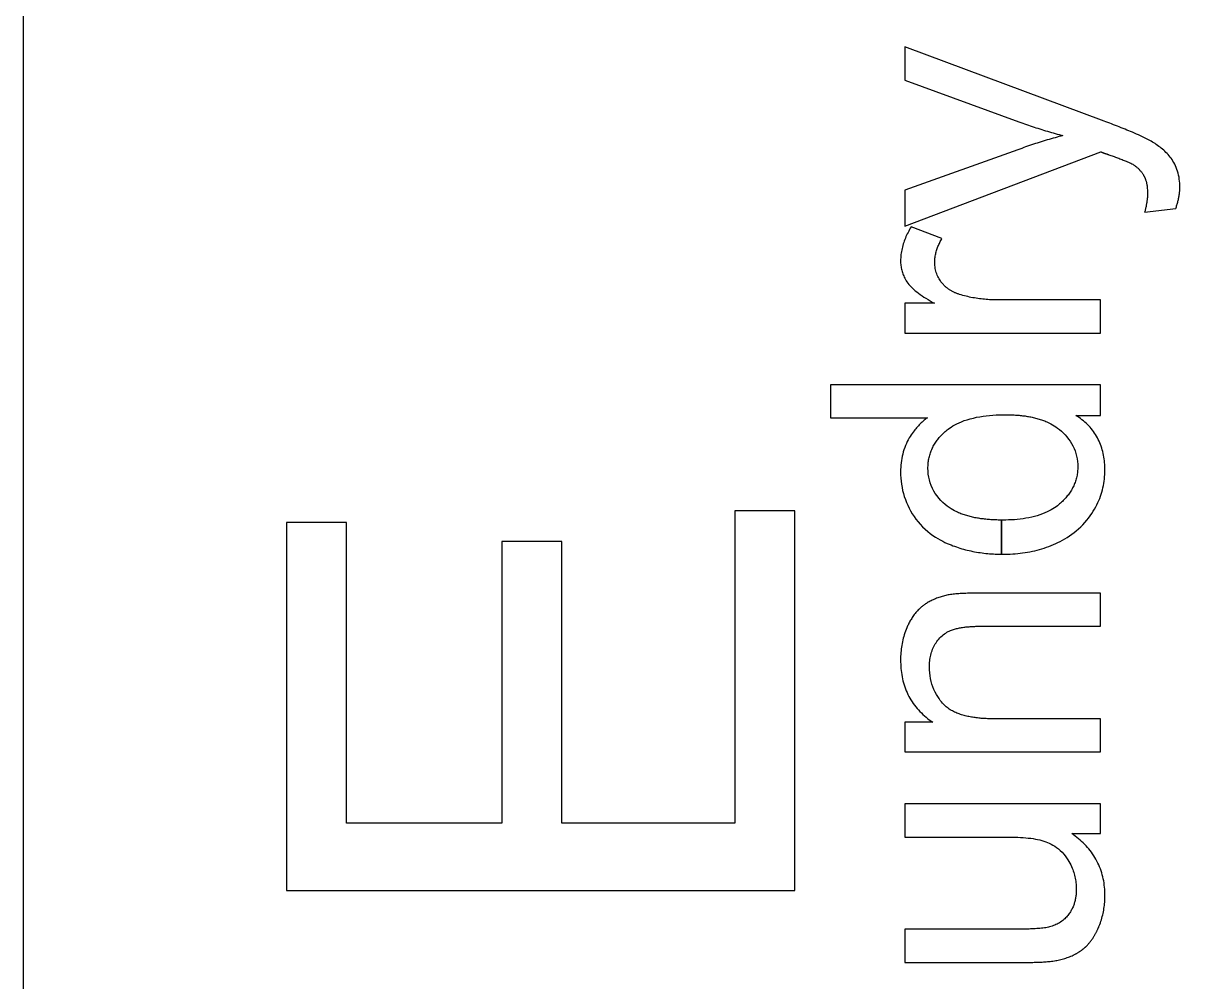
# Model space of a CAD drawing. Header units: millimetres. Extents: x 0 to 17.9, y 0 to 7.6.
# Drawn here: x 0 to 0.597, y 0.581 to 1.066 of the extents above; entities that cross this region are included whole.
import ezdxf

# ---------------------------------------------------------------- set-up
doc = ezdxf.new("R2010")
doc.units = ezdxf.units.MM
doc.header["$MEASUREMENT"] = 0
doc.layers.add('Insulation', color=112, linetype='Continuous')
doc.layers.add('Metal', color=52, linetype='Continuous')

msp = doc.modelspace()

# ---------------------------------------------------------------- linework, layer by layer
at = {"layer": 'Insulation'}
msp.add_lwpolyline([(6.043, 0), (2.5215, 0), (0.1, 0, -0.414214), (0, 0.1), (0, 3.225), (0, 7.45, -0.414214), (0.2, 7.65), (2.5215, 7.65), (6.043, 7.65)], format="xyb", dxfattribs=at)
at = {"layer": 'Metal'}
for points in [[(0.5495, 0.99925), (0.55002, 0.99907), (0.55056, 0.99887), (0.55111, 0.99867), (0.55167, 0.99847), (0.55224, 0.99827), (0.55281, 0.99806), (0.55338, 0.99785), (0.55395, 0.99763), (0.55452, 0.99742), (0.55509, 0.9972), (0.55565, 0.99699), (0.5562, 0.99677), (0.55675, 0.99656), (0.55728, 0.99634), (0.5578, 0.99613), (0.55834, 0.99591), (0.55891, 0.99567), (0.55948, 0.99542), (0.56005, 0.99516), (0.56059, 0.9949), (0.56111, 0.99464), (0.56158, 0.99439), (0.562, 0.99415), (0.5623, 0.99395), (0.5626, 0.99374), (0.56289, 0.99353), (0.56317, 0.99331), (0.56345, 0.99308), (0.56373, 0.99285), (0.564, 0.99262), (0.56427, 0.99237), (0.56453, 0.99212), (0.56478, 0.99187), (0.56503, 0.99161), (0.56527, 0.99134), (0.56551, 0.99107), (0.56574, 0.9908), (0.56595, 0.99052), (0.56615, 0.99026), (0.56634, 0.99), (0.56652, 0.98974), (0.56669, 0.98949), (0.56684, 0.98924), (0.56698, 0.98901), (0.56712, 0.98878), (0.56724, 0.98856), (0.56735, 0.98835), (0.56745, 0.98815), (0.56755, 0.98797), (0.56763, 0.98779), (0.5677, 0.98763), (0.56777, 0.98748), (0.56783, 0.98734), (0.56788, 0.98722), (0.56792, 0.98712), (0.56795, 0.98703), (0.56798, 0.98695), (0.56803, 0.98681), (0.56813, 0.98651), (0.56823, 0.98622), (0.56832, 0.98592), (0.5684, 0.98562), (0.56848, 0.98531), (0.56855, 0.985), (0.56862, 0.98469), (0.56868, 0.98438), (0.56874, 0.98407), (0.56884, 0.98344), (0.56892, 0.98281), (0.56898, 0.98218), (0.56903, 0.98154), (0.56906, 0.98091), (0.56908, 0.98028), (0.56908, 0.97966), (0.56908, 0.97924), (0.56907, 0.97882), (0.56905, 0.9784), (0.56903, 0.97798), (0.56899, 0.97755), (0.56896, 0.97713), (0.56891, 0.97671), (0.56886, 0.97629), (0.56881, 0.97587), (0.56875, 0.97545), (0.56869, 0.97504), (0.56862, 0.97462), (0.56855, 0.9742), (0.56847, 0.97379), (0.56839, 0.97337), (0.56831, 0.97296), (0.56822, 0.97254), (0.56813, 0.97213), (0.56803, 0.97172), (0.56794, 0.9713), (0.56784, 0.97089), (0.56773, 0.97048), (0.56763, 0.97008), (0.58336, 0.97195), (0.58352, 0.97241), (0.58367, 0.97287), (0.58382, 0.97332), (0.58396, 0.97379), (0.5841, 0.97425), (0.58423, 0.97471), (0.58436, 0.97518), (0.58448, 0.97565), (0.58459, 0.97612), (0.5847, 0.97659), (0.58481, 0.97706), (0.5849, 0.97753), (0.58499, 0.978), (0.58507, 0.97848), (0.58515, 0.97895), (0.58521, 0.97943), (0.58527, 0.97991), (0.58532, 0.98039), (0.58537, 0.98087), (0.5854, 0.98135), (0.58542, 0.98183), (0.58544, 0.98231), (0.58544, 0.98279), (0.58543, 0.98381), (0.58538, 0.98484), (0.58529, 0.98585), (0.58517, 0.98687), (0.58502, 0.98788), (0.58482, 0.98888), (0.58458, 0.98987), (0.5843, 0.99085), (0.58398, 0.99182), (0.58362, 0.99275), (0.58324, 0.99364), (0.58283, 0.99448), (0.5824, 0.99528), (0.58195, 0.99604), (0.58148, 0.99675), (0.581, 0.99744), (0.58051, 0.99808), (0.58001, 0.99869), (0.5795, 0.99928), (0.57897, 0.99986), (0.57842, 1.00042), (0.57785, 1.00097), (0.57728, 1.0015), (0.57668, 1.00202), (0.57607, 1.00252), (0.57546, 1.00301), (0.57483, 1.00349), (0.57418, 1.00396), (0.57353, 1.00441), (0.57288, 1.00485), (0.57221, 1.00527), (0.57154, 1.00569), (0.57087, 1.00609), (0.57018, 1.00648), (0.5695, 1.00686), (0.56858, 1.00734), (0.56761, 1.00783), (0.56659, 1.00832), (0.56555, 1.00881), (0.5645, 1.00928), (0.56346, 1.00974), (0.56244, 1.01019), (0.56146, 1.0106), (0.56053, 1.01099), (0.55961, 1.01138), (0.55866, 1.01176), (0.55771, 1.01215), (0.55675, 1.01253), (0.55578, 1.01292), (0.5548, 1.0133), (0.55383, 1.01368), (0.55285, 1.01406), (0.55187, 1.01444), (0.5509, 1.01481), (0.54993, 1.01517), (0.54898, 1.01553), (0.54803, 1.01589), (0.5471, 1.01624), (0.44624, 1.05385), (0.44624, 1.03707), (0.50396, 1.01592), (0.50492, 1.01557), (0.50588, 1.01523), (0.50683, 1.01489), (0.50779, 1.01455), (0.50875, 1.01422), (0.50971, 1.01389), (0.51068, 1.01357), (0.51164, 1.01325), (0.51261, 1.01293), (0.51357, 1.01262), (0.51454, 1.01231), (0.51551, 1.01201), (0.51648, 1.01171), (0.51746, 1.01141), (0.51843, 1.01112), (0.5194, 1.01083), (0.52038, 1.01055), (0.52136, 1.01027), (0.52234, 1.01), (0.52332, 1.00973), (0.5243, 1.00946), (0.52528, 1.0092), (0.52626, 1.00894), (0.52526, 1.00868), (0.52425, 1.00841), (0.52325, 1.00814), (0.52224, 1.00786), (0.52124, 1.00758), (0.52024, 1.00729), (0.51924, 1.007), (0.51824, 1.00671), (0.51725, 1.00641), (0.51625, 1.00611), (0.51526, 1.0058), (0.51426, 1.00549), (0.51327, 1.00517), (0.51228, 1.00485), (0.51129, 1.00452), (0.51031, 1.00419), (0.50932, 1.00386), (0.50834, 1.00352), (0.50736, 1.00318), (0.50637, 1.00283), (0.5054, 1.00247), (0.50442, 1.00212), (0.50344, 1.00175), (0.44624, 0.98123), (0.44624, 0.9631), (0.54543, 1.00071), (0.5456, 1.00065), (0.54577, 1.00058), (0.54595, 1.00052), (0.54612, 1.00045), (0.54629, 1.00038), (0.54647, 1.00032), (0.54664, 1.00025), (0.54682, 1.00019), (0.547, 1.00012), (0.54717, 1.00006), (0.54735, 0.99999), (0.54752, 0.99993), (0.54769, 0.99987), (0.54786, 0.9998), (0.54804, 0.99974), (0.54822, 0.99968), (0.5484, 0.99962), (0.54858, 0.99955), (0.54877, 0.99949), (0.54896, 0.99943), (0.54914, 0.99937), (0.54932, 0.99931)], [(0.46125, 0.92403), (0.44624, 0.92403), (0.44624, 0.90892), (0.54533, 0.90892), (0.54533, 0.92569), (0.49344, 0.92569), (0.49258, 0.9257), (0.49171, 0.92571), (0.49085, 0.92574), (0.48998, 0.92577), (0.48912, 0.92581), (0.48826, 0.92587), (0.4874, 0.92593), (0.48654, 0.92601), (0.48568, 0.92609), (0.48482, 0.92619), (0.48396, 0.9263), (0.4831, 0.92641), (0.48225, 0.92654), (0.4814, 0.92669), (0.48055, 0.92684), (0.4797, 0.927), (0.47886, 0.92718), (0.47802, 0.92737), (0.47718, 0.92757), (0.47634, 0.92779), (0.47551, 0.92801), (0.47468, 0.92825), (0.47385, 0.92851), (0.47352, 0.92861), (0.4732, 0.92873), (0.47287, 0.92884), (0.47255, 0.92897), (0.47223, 0.92909), (0.47191, 0.92923), (0.4716, 0.92936), (0.47128, 0.92951), (0.47097, 0.92966), (0.47066, 0.92981), (0.47035, 0.92997), (0.47005, 0.93013), (0.46975, 0.9303), (0.46945, 0.93048), (0.46916, 0.93066), (0.46887, 0.93084), (0.46858, 0.93103), (0.4683, 0.93123), (0.46802, 0.93143), (0.46775, 0.93164), (0.46748, 0.93185), (0.46721, 0.93207), (0.46695, 0.93229), (0.4667, 0.93252), (0.46644, 0.93276), (0.4662, 0.933), (0.46595, 0.93324), (0.4657, 0.9335), (0.46543, 0.9338), (0.46513, 0.93414), (0.46482, 0.93452), (0.4645, 0.93494), (0.46418, 0.93539), (0.46385, 0.93589), (0.46352, 0.93642), (0.4632, 0.93699), (0.46289, 0.9376), (0.4626, 0.93825), (0.46233, 0.93892), (0.46209, 0.9396), (0.46189, 0.94029), (0.46172, 0.94098), (0.46159, 0.94169), (0.46148, 0.94239), (0.46141, 0.94311), (0.46136, 0.94383), (0.46135, 0.94455), (0.46136, 0.94512), (0.46138, 0.94568), (0.46142, 0.94624), (0.46147, 0.9468), (0.46154, 0.94736), (0.46162, 0.94791), (0.46172, 0.94847), (0.46183, 0.94902), (0.46196, 0.94957), (0.4621, 0.95011), (0.46225, 0.95066), (0.46242, 0.9512), (0.46259, 0.95173), (0.46279, 0.95227), (0.46299, 0.95279), (0.4632, 0.95332), (0.46343, 0.95384), (0.46367, 0.95435), (0.46391, 0.95486), (0.46417, 0.95536), (0.46444, 0.95586), (0.46471, 0.95636), (0.465, 0.95685), (0.44937, 0.96268), (0.44896, 0.962), (0.44857, 0.96131), (0.44818, 0.96061), (0.44781, 0.95991), (0.44746, 0.9592), (0.44711, 0.95848), (0.44679, 0.95776), (0.44647, 0.95702), (0.44618, 0.95629), (0.4459, 0.95554), (0.44564, 0.95479), (0.44539, 0.95404), (0.44517, 0.95328), (0.44496, 0.95251), (0.44477, 0.95175), (0.44461, 0.95098), (0.44446, 0.9502), (0.44434, 0.94942), (0.44424, 0.94864), (0.44416, 0.94786), (0.4441, 0.94707), (0.44407, 0.94628), (0.44405, 0.94549), (0.44406, 0.94488), (0.44409, 0.94427), (0.44413, 0.94367), (0.4442, 0.94307), (0.44428, 0.94248), (0.44438, 0.94188), (0.4445, 0.9413), (0.44464, 0.94071), (0.44479, 0.94013), (0.44497, 0.93955), (0.44517, 0.93898), (0.44538, 0.93841), (0.44562, 0.93783), (0.44588, 0.93725), (0.44617, 0.93666), (0.44649, 0.93606), (0.44685, 0.93545), (0.44725, 0.93484), (0.4477, 0.93421), (0.44819, 0.93358), (0.44875, 0.93295), (0.44935, 0.9323), (0.45001, 0.93166), (0.45072, 0.93102), (0.45147, 0.93038), (0.45227, 0.92974), (0.45312, 0.9291), (0.454, 0.92846), (0.45493, 0.92782), (0.4559, 0.92718), (0.4569, 0.92655), (0.45794, 0.92591), (0.45901, 0.92528), (0.46011, 0.92465)], [(0.13316, 0.81296), (0.13316, 0.62667), (0.39045, 0.62667), (0.39045, 0.81884), (0.36005, 0.81884), (0.36005, 0.66079), (0.27259, 0.66079), (0.27259, 0.80335), (0.2422, 0.80335), (0.2422, 0.66079), (0.16356, 0.66079), (0.16356, 0.81296)], [(0.44405, 0.74336), (0.44406, 0.74229), (0.4441, 0.74123), (0.44416, 0.74017), (0.44424, 0.73911), (0.44434, 0.73805), (0.44448, 0.737), (0.44463, 0.73595), (0.44482, 0.7349), (0.44503, 0.73386), (0.44527, 0.73283), (0.44555, 0.7318), (0.44585, 0.73078), (0.44618, 0.72977), (0.44654, 0.72878), (0.44692, 0.7278), (0.44734, 0.72683), (0.44779, 0.72588), (0.44827, 0.72494), (0.44877, 0.72402), (0.44931, 0.72311), (0.44988, 0.72221), (0.45048, 0.72133), (0.4511, 0.72048), (0.45175, 0.71964), (0.45242, 0.71883), (0.45312, 0.71804), (0.45384, 0.71728), (0.45457, 0.71653), (0.45533, 0.71581), (0.45612, 0.71511), (0.45692, 0.71442), (0.45774, 0.71376), (0.45858, 0.71312), (0.45943, 0.71249), (0.46031, 0.71189), (0.44624, 0.71189), (0.44624, 0.69678), (0.54533, 0.69678), (0.54533, 0.71356), (0.49125, 0.71356), (0.49063, 0.71356), (0.49, 0.71356), (0.48936, 0.71358), (0.48873, 0.71359), (0.4881, 0.71361), (0.48746, 0.71364), (0.48682, 0.71367), (0.48618, 0.71371), (0.48555, 0.71375), (0.48491, 0.7138), (0.48427, 0.71386), (0.48364, 0.71392), (0.48301, 0.71399), (0.48237, 0.71406), (0.48175, 0.71414), (0.48112, 0.71423), (0.4805, 0.71433), (0.47988, 0.71443), (0.47926, 0.71455), (0.47864, 0.71467), (0.47802, 0.7148), (0.47741, 0.71494), (0.47679, 0.71509), (0.47617, 0.71525), (0.47556, 0.71543), (0.47495, 0.71561), (0.47435, 0.71581), (0.47375, 0.71602), (0.47315, 0.71624), (0.47257, 0.71647), (0.47199, 0.71672), (0.47142, 0.71698), (0.47085, 0.71726), (0.4703, 0.71755), (0.46975, 0.71785), (0.46922, 0.71818), (0.4687, 0.71851), (0.46818, 0.71887), (0.46768, 0.71924), (0.4672, 0.71963), (0.46673, 0.72004), (0.46627, 0.72047), (0.46582, 0.72092), (0.46532, 0.72148), (0.46475, 0.72214), (0.46414, 0.72291), (0.4635, 0.72379), (0.46285, 0.72478), (0.46219, 0.72586), (0.46155, 0.72705), (0.46095, 0.72834), (0.46039, 0.72971), (0.45991, 0.73111), (0.45951, 0.73252), (0.45919, 0.73395), (0.45895, 0.7354), (0.45878, 0.73686), (0.45867, 0.73833), (0.45864, 0.73981), (0.45865, 0.74058), (0.45868, 0.74134), (0.45873, 0.7421), (0.4588, 0.74286), (0.4589, 0.74361), (0.45902, 0.74437), (0.45916, 0.74512), (0.45933, 0.74586), (0.45952, 0.7466), (0.45974, 0.74732), (0.45999, 0.74804), (0.46026, 0.74875), (0.46056, 0.74944), (0.46088, 0.75013), (0.46123, 0.7508), (0.46162, 0.75146), (0.46202, 0.7521), (0.46246, 0.75273), (0.46292, 0.75335), (0.4634, 0.75394), (0.46392, 0.75452), (0.46447, 0.75507), (0.46504, 0.7556), (0.46565, 0.75611), (0.46627, 0.75657), (0.46689, 0.757), (0.46751, 0.75737), (0.46812, 0.75771), (0.46871, 0.758), (0.46929, 0.75826), (0.46986, 0.75849), (0.4704, 0.75869), (0.47092, 0.75886), (0.47141, 0.759), (0.47188, 0.75914), (0.47236, 0.75926), (0.47286, 0.75937), (0.47336, 0.75948), (0.47387, 0.75958), (0.47439, 0.75968), (0.47491, 0.75977), (0.47545, 0.75985), (0.47599, 0.75992), (0.47653, 0.75999), (0.47709, 0.76006), (0.47764, 0.76012), (0.47821, 0.76017), (0.47877, 0.76022), (0.47934, 0.76026), (0.47992, 0.7603), (0.48049, 0.76033), (0.48107, 0.76036), (0.48164, 0.76038), (0.48222, 0.7604), (0.4828, 0.76042), (0.48338, 0.76043), (0.48396, 0.76044), (0.48453, 0.76044), (0.48511, 0.76044), (0.54533, 0.76044), (0.54533, 0.77722), (0.48448, 0.77722), (0.48377, 0.77722), (0.48305, 0.77721), (0.48232, 0.77721), (0.48159, 0.7772), (0.48085, 0.77719), (0.4801, 0.77718), (0.47936, 0.77717), (0.47861, 0.77715), (0.47787, 0.77713), (0.47713, 0.7771), (0.47639, 0.77707), (0.47567, 0.77704), (0.47495, 0.77701), (0.47424, 0.77697), (0.47353, 0.77692), (0.47282, 0.77687), (0.4721, 0.77681), (0.47139, 0.77674), (0.4707, 0.77667), (0.47002, 0.77658), (0.46936, 0.77649), (0.46872, 0.77639), (0.46812, 0.77628), (0.46753, 0.77615), (0.46693, 0.77602), (0.46634, 0.77588), (0.46576, 0.77572), (0.46517, 0.77556), (0.46459, 0.77539), (0.46401, 0.77521), (0.46344, 0.77501), (0.46286, 0.77481), (0.4623, 0.7746), (0.46173, 0.77437), (0.46117, 0.77414), (0.46062, 0.77389), (0.46007, 0.77364), (0.45952, 0.77337), (0.459, 0.7731), (0.45851, 0.77283), (0.45803, 0.77256), (0.45758, 0.77229), (0.45714, 0.77203), (0.45673, 0.77176), (0.45634, 0.7715), (0.45597, 0.77124), (0.45563, 0.77099), (0.4553, 0.77074), (0.45499, 0.77051), (0.45471, 0.77028), (0.45444, 0.77006), (0.4542, 0.76985), (0.45397, 0.76965), (0.45376, 0.76946), (0.45358, 0.76928), (0.45341, 0.76912), (0.45326, 0.76898), (0.45313, 0.76885), (0.45302, 0.76873), (0.45258, 0.76828), (0.45217, 0.76781), (0.45177, 0.76734), (0.45138, 0.76687), (0.45101, 0.76638), (0.45065, 0.7659), (0.45031, 0.76541), (0.44998, 0.76492), (0.44967, 0.76442), (0.44937, 0.76393), (0.44908, 0.76344), (0.44881, 0.76295), (0.44855, 0.76247), (0.4483, 0.76198), (0.44806, 0.76151), (0.44783, 0.76104), (0.44762, 0.76058), (0.44742, 0.76012), (0.44722, 0.75968), (0.44687, 0.75881), (0.44653, 0.75793), (0.44622, 0.75705), (0.44593, 0.75617), (0.44566, 0.75528), (0.44542, 0.75439), (0.44519, 0.75349), (0.44499, 0.75259), (0.44481, 0.75168), (0.44465, 0.75077), (0.44451, 0.74986), (0.44438, 0.74894), (0.44428, 0.74801), (0.4442, 0.74709), (0.44414, 0.74616), (0.44409, 0.74523), (0.44406, 0.74429)], [(0.53303, 0.62739), (0.53303, 0.6269), (0.53302, 0.62641), (0.533, 0.62592), (0.53297, 0.62543), (0.53293, 0.62494), (0.53288, 0.62445), (0.53283, 0.62397), (0.53276, 0.62348), (0.53269, 0.623), (0.5326, 0.62251), (0.53251, 0.62203), (0.5324, 0.62156), (0.53228, 0.62108), (0.53215, 0.62061), (0.53202, 0.62014), (0.53187, 0.61968), (0.5317, 0.61922), (0.53153, 0.61876), (0.53135, 0.61831), (0.53115, 0.61787), (0.53095, 0.61743), (0.53073, 0.617), (0.5305, 0.61657), (0.53025, 0.61614), (0.53, 0.61573), (0.52973, 0.61531), (0.52943, 0.61489), (0.52912, 0.61445), (0.52878, 0.61402), (0.52841, 0.61358), (0.52802, 0.61314), (0.5276, 0.61271), (0.52715, 0.61228), (0.52668, 0.61185), (0.52617, 0.61144), (0.52564, 0.61103), (0.52508, 0.61064), (0.5245, 0.61027), (0.52392, 0.60993), (0.52332, 0.60961), (0.52271, 0.60932), (0.5221, 0.60905), (0.52147, 0.6088), (0.52083, 0.60857), (0.52018, 0.60836), (0.51953, 0.60818), (0.51886, 0.60801), (0.51823, 0.60788), (0.51756, 0.60776), (0.51684, 0.60765), (0.5161, 0.60756), (0.51534, 0.60748), (0.51456, 0.6074), (0.51378, 0.60734), (0.513, 0.60728), (0.51223, 0.60723), (0.51147, 0.60719), (0.5107, 0.60715), (0.50991, 0.60712), (0.50911, 0.60709), (0.50831, 0.60706), (0.5075, 0.60704), (0.50669, 0.60702), (0.50588, 0.60701), (0.50507, 0.60699), (0.50427, 0.60698), (0.50347, 0.60698), (0.50269, 0.60697), (0.50191, 0.60697), (0.50115, 0.60697), (0.44624, 0.60697), (0.44624, 0.59019), (0.50761, 0.59019), (0.50827, 0.59019), (0.50893, 0.5902), (0.5096, 0.5902), (0.51027, 0.59021), (0.51095, 0.59022), (0.51163, 0.59023), (0.51231, 0.59025), (0.51299, 0.59027), (0.51367, 0.59029), (0.51435, 0.59032), (0.51503, 0.59035), (0.51569, 0.59038), (0.51635, 0.59042), (0.51701, 0.59046), (0.51768, 0.59051), (0.51837, 0.59057), (0.51907, 0.59063), (0.51978, 0.5907), (0.5205, 0.59079), (0.5212, 0.59088), (0.5219, 0.59099), (0.52258, 0.5911), (0.52324, 0.59123), (0.52389, 0.59137), (0.52455, 0.59151), (0.5252, 0.59167), (0.52584, 0.59184), (0.52649, 0.59201), (0.52713, 0.5922), (0.52777, 0.59241), (0.5284, 0.59262), (0.52903, 0.59285), (0.52965, 0.59309), (0.53027, 0.59334), (0.53088, 0.5936), (0.53149, 0.59388), (0.53179, 0.59403), (0.53208, 0.59417), (0.53236, 0.59432), (0.53264, 0.59446), (0.53291, 0.59461), (0.53318, 0.59476), (0.53344, 0.5949), (0.53369, 0.59505), (0.53393, 0.59519), (0.53417, 0.59534), (0.5344, 0.59548), (0.53462, 0.59563), (0.53484, 0.59577), (0.53505, 0.59591), (0.53526, 0.59605), (0.53546, 0.59619), (0.53565, 0.59633), (0.53584, 0.59647), (0.53602, 0.5966), (0.53619, 0.59674), (0.53636, 0.59687), (0.53652, 0.597), (0.53668, 0.59712), (0.53683, 0.59725), (0.53697, 0.59737), (0.53711, 0.59749), (0.53725, 0.5976), (0.53737, 0.59772), (0.53749, 0.59783), (0.53761, 0.59793), (0.53772, 0.59803), (0.53782, 0.59813), (0.53792, 0.59823), (0.53802, 0.59832), (0.53811, 0.59841), (0.53819, 0.59849), (0.53834, 0.59864), (0.53863, 0.59894), (0.53891, 0.59924), (0.53918, 0.59955), (0.53944, 0.59985), (0.5397, 0.60016), (0.53995, 0.60047), (0.54019, 0.60078), (0.54043, 0.6011), (0.54066, 0.60141), (0.54088, 0.60173), (0.5411, 0.60204), (0.54131, 0.60235), (0.54152, 0.60266), (0.54171, 0.60297), (0.54191, 0.60328), (0.54209, 0.60359), (0.54227, 0.60389), (0.54244, 0.6042), (0.54261, 0.60449), (0.54277, 0.60479), (0.54293, 0.60508), (0.54308, 0.60536), (0.54322, 0.60564), (0.54336, 0.60592), (0.54349, 0.60619), (0.54362, 0.60645), (0.54374, 0.60671), (0.54385, 0.60696), (0.54396, 0.6072), (0.54407, 0.60743), (0.54417, 0.60766), (0.54426, 0.60788), (0.54435, 0.60809), (0.54444, 0.60829), (0.5446, 0.60867), (0.5449, 0.60945), (0.54519, 0.61023), (0.54546, 0.61102), (0.54572, 0.61181), (0.54595, 0.6126), (0.54617, 0.6134), (0.54637, 0.6142), (0.54656, 0.615), (0.54673, 0.61581), (0.54688, 0.61662), (0.54701, 0.61743), (0.54713, 0.61825), (0.54724, 0.61907), (0.54732, 0.61989), (0.54739, 0.62072), (0.54745, 0.62155), (0.54749, 0.62238), (0.54751, 0.62322), (0.54752, 0.62405), (0.5475, 0.62512), (0.54747, 0.62619), (0.5474, 0.62725), (0.54731, 0.62831), (0.5472, 0.62936), (0.54705, 0.63042), (0.54688, 0.63146), (0.54668, 0.63251), (0.54644, 0.63355), (0.54618, 0.63458), (0.54589, 0.6356), (0.54556, 0.63662), (0.54521, 0.63761), (0.54482, 0.6386), (0.54441, 0.63957), (0.54397, 0.64053), (0.54349, 0.64147), (0.54299, 0.6424), (0.54245, 0.64332), (0.54189, 0.64422), (0.5413, 0.64511), (0.54068, 0.64598), (0.54004, 0.64682), (0.53938, 0.64764), (0.53869, 0.64845), (0.53798, 0.64923), (0.53725, 0.64999), (0.5365, 0.65074), (0.53573, 0.65146), (0.53494, 0.65217), (0.53413, 0.65285), (0.53331, 0.65352), (0.53247, 0.65417), (0.53161, 0.6548), (0.53074, 0.65542), (0.54533, 0.65542), (0.54533, 0.67042), (0.44624, 0.67042), (0.44624, 0.65365), (0.49928, 0.65365), (0.50071, 0.65364), (0.50211, 0.65361), (0.50349, 0.65356), (0.50484, 0.6535), (0.50617, 0.65341), (0.50746, 0.65331), (0.50872, 0.65318), (0.50995, 0.65303), (0.51115, 0.65286), (0.5123, 0.65266), (0.51342, 0.65244), (0.51451, 0.6522), (0.51555, 0.65193), (0.51655, 0.65164), (0.51751, 0.65132), (0.51843, 0.65098), (0.51932, 0.6506), (0.52024, 0.65015), (0.52117, 0.64965), (0.52211, 0.64908), (0.52305, 0.64843), (0.52399, 0.6477), (0.52492, 0.64689), (0.52583, 0.64599), (0.52667, 0.64506), (0.52744, 0.64411), (0.52813, 0.64316), (0.52876, 0.64222), (0.52931, 0.64129), (0.5298, 0.64039), (0.53024, 0.63953), (0.53061, 0.63872), (0.53094, 0.63797), (0.53123, 0.63724), (0.5315, 0.63651), (0.53174, 0.63577), (0.53197, 0.63503), (0.53217, 0.63429), (0.53235, 0.63354), (0.53251, 0.63279), (0.53265, 0.63203), (0.53277, 0.63127), (0.53286, 0.6305), (0.53294, 0.62973), (0.53299, 0.62895), (0.53302, 0.62817)]]:
    msp.add_lwpolyline(points, close=True, dxfattribs=at)
msp.add_lwpolyline([(0.49522, 0.81421), (0.49514, 0.79692), (0.49584, 0.79691), (0.49709, 0.79692), (0.49834, 0.79695), (0.49959, 0.797), (0.50085, 0.79706), (0.50209, 0.79715), (0.50334, 0.79726), (0.50459, 0.7974), (0.50583, 0.79755), (0.50707, 0.79773), (0.50831, 0.79793), (0.50954, 0.79815), (0.51076, 0.7984), (0.51199, 0.79867), (0.5132, 0.79897), (0.5144, 0.79929), (0.5156, 0.79964), (0.51679, 0.80002), (0.51797, 0.80042), (0.51914, 0.80085), (0.5203, 0.8013), (0.52145, 0.80179), (0.52259, 0.8023), (0.52374, 0.80284), (0.52489, 0.80343), (0.52605, 0.80406), (0.52722, 0.80473), (0.52839, 0.80544), (0.52955, 0.80621), (0.53071, 0.80702), (0.53186, 0.80788), (0.533, 0.8088), (0.53412, 0.80977), (0.53523, 0.81079), (0.53631, 0.81187), (0.53734, 0.81298), (0.53831, 0.8141), (0.53921, 0.81524), (0.54006, 0.81637), (0.54085, 0.81751), (0.54158, 0.81865), (0.54226, 0.81978), (0.54289, 0.8209), (0.54346, 0.822), (0.54398, 0.82309), (0.54445, 0.82416), (0.54488, 0.82522), (0.54528, 0.82628), (0.54564, 0.82735), (0.54597, 0.82842), (0.54627, 0.8295), (0.54653, 0.83059), (0.54677, 0.83169), (0.54697, 0.83279), (0.54714, 0.8339), (0.54727, 0.83501), (0.54738, 0.83613), (0.54746, 0.83726), (0.5475, 0.83839), (0.54752, 0.83953), (0.54751, 0.84047), (0.54748, 0.84141), (0.54743, 0.84236), (0.54735, 0.8433), (0.54726, 0.84424), (0.54714, 0.84517), (0.547, 0.8461), (0.54683, 0.84703), (0.54664, 0.84796), (0.54642, 0.84887), (0.54618, 0.84979), (0.54591, 0.85069), (0.54561, 0.85158), (0.54528, 0.85246), (0.54493, 0.85333), (0.54456, 0.85418), (0.54415, 0.85502), (0.54372, 0.85585), (0.54326, 0.85667), (0.54278, 0.85747), (0.54226, 0.85826), (0.54172, 0.85903), (0.54115, 0.85978), (0.54057, 0.86051), (0.53996, 0.86122), (0.53933, 0.86191), (0.53868, 0.86258), (0.53801, 0.86323), (0.53732, 0.86386), (0.53661, 0.86447), (0.53589, 0.86506), (0.53515, 0.86563), (0.53439, 0.86619), (0.53362, 0.86672), (0.53283, 0.86724), (0.54533, 0.86724), (0.54533, 0.88277), (0.40863, 0.88277), (0.40863, 0.86599), (0.4576, 0.86599), (0.45706, 0.86559), (0.45652, 0.86517), (0.456, 0.86475), (0.45548, 0.86432), (0.45498, 0.86387), (0.45449, 0.86342), (0.454, 0.86296), (0.45353, 0.86248), (0.45306, 0.862), (0.45261, 0.8615), (0.45216, 0.861), (0.45172, 0.86049), (0.4513, 0.85996), (0.45087, 0.85941), (0.45041, 0.8588), (0.44994, 0.85813), (0.44945, 0.85741), (0.44895, 0.85662), (0.44844, 0.85579), (0.44794, 0.8549), (0.44746, 0.85397), (0.44698, 0.85299), (0.44653, 0.85196), (0.44612, 0.8509), (0.44574, 0.84983), (0.44541, 0.84875), (0.44511, 0.84766), (0.44486, 0.84656), (0.44464, 0.84545), (0.44446, 0.84434), (0.44431, 0.84322), (0.4442, 0.8421), (0.44412, 0.84097), (0.44407, 0.83983), (0.44405, 0.83869), (0.44408, 0.8371), (0.44417, 0.83551), (0.44431, 0.83392), (0.44451, 0.83235), (0.44478, 0.83077), (0.4451, 0.82921), (0.44549, 0.82767), (0.44594, 0.82615), (0.44646, 0.82464), (0.44703, 0.82316), (0.44767, 0.8217), (0.44837, 0.82026), (0.44913, 0.81883), (0.44996, 0.81743), (0.45086, 0.81604), (0.45183, 0.81469), (0.45288, 0.81336), (0.454, 0.81206), (0.4552, 0.8108), (0.45647, 0.80959), (0.45777, 0.80846), (0.45907, 0.80742), (0.46037, 0.80648), (0.46166, 0.80562), (0.46293, 0.80483), (0.46417, 0.80413), (0.46537, 0.8035), (0.46652, 0.80293), (0.46761, 0.80243), (0.46864, 0.80199), (0.46959, 0.8016), (0.47049, 0.80125), (0.4714, 0.80092), (0.4723, 0.8006), (0.47321, 0.8003), (0.47412, 0.80001), (0.47504, 0.79973), (0.47596, 0.79947), (0.47688, 0.79922), (0.47781, 0.79899), (0.47874, 0.79877), (0.47967, 0.79856), (0.4806, 0.79836), (0.48154, 0.79818), (0.48248, 0.79801), (0.48342, 0.79786), (0.48437, 0.79771), (0.48531, 0.79758), (0.48626, 0.79746), (0.48721, 0.79736), (0.48816, 0.79726), (0.48912, 0.79718), (0.49007, 0.79711), (0.49103, 0.79705), (0.49199, 0.797), (0.49295, 0.79696), (0.49391, 0.79693), (0.49514, 0.79692), (0.49522, 0.81421), (0.49338, 0.81424), (0.49276, 0.81425), (0.49214, 0.81428), (0.49152, 0.8143), (0.4909, 0.81433), (0.49028, 0.81437), (0.48966, 0.81441), (0.48904, 0.81446), (0.48842, 0.81451), (0.48781, 0.81456), (0.48719, 0.81462), (0.48657, 0.81469), (0.48596, 0.81476), (0.48535, 0.81484), (0.48474, 0.81492), (0.48413, 0.81501), (0.48352, 0.81511), (0.48292, 0.81521), (0.48231, 0.81532), (0.48171, 0.81543), (0.48111, 0.81555), (0.4805, 0.81568), (0.4799, 0.81582), (0.4793, 0.81597), (0.4787, 0.81612), (0.4781, 0.81628), (0.47751, 0.81646), (0.47692, 0.81664), (0.47633, 0.81682), (0.47575, 0.81702), (0.47517, 0.81723), (0.47459, 0.81745), (0.47402, 0.81767), (0.47345, 0.81791), (0.47285, 0.81818), (0.47215, 0.81851), (0.47137, 0.81891), (0.47051, 0.81938), (0.46959, 0.81994), (0.46862, 0.82058), (0.46761, 0.82131), (0.46657, 0.82214), (0.46552, 0.82308), (0.46446, 0.82412), (0.46344, 0.82524), (0.4625, 0.82642), (0.46164, 0.82764), (0.46085, 0.82892), (0.46015, 0.83025), (0.45954, 0.83164), (0.45903, 0.83306), (0.45862, 0.83451), (0.4583, 0.83597), (0.45808, 0.83745), (0.45795, 0.83895), (0.45791, 0.84046), (0.45792, 0.84107), (0.45794, 0.84168), (0.45797, 0.84228), (0.45802, 0.84289), (0.45809, 0.84349), (0.45816, 0.84409), (0.45826, 0.84469), (0.45837, 0.84529), (0.45849, 0.84589), (0.45863, 0.84648), (0.45878, 0.84707), (0.45895, 0.84765), (0.45914, 0.84822), (0.45934, 0.84879), (0.45956, 0.84936), (0.45979, 0.84992), (0.46004, 0.85047), (0.4603, 0.85102), (0.46058, 0.85156), (0.46087, 0.85209), (0.46117, 0.85262), (0.46149, 0.85313), (0.46182, 0.85364), (0.46216, 0.85413), (0.46251, 0.85462), (0.46287, 0.8551), (0.46325, 0.85557), (0.46363, 0.85603), (0.46403, 0.85649), (0.46444, 0.85693), (0.46485, 0.85737), (0.46528, 0.8578), (0.46572, 0.85822), (0.46616, 0.85863), (0.46662, 0.85904), (0.46708, 0.85944), (0.4676, 0.85986), (0.4682, 0.86033), (0.46888, 0.86082), (0.46964, 0.86134), (0.47049, 0.86187), (0.47144, 0.86242), (0.47248, 0.86296), (0.47364, 0.86351), (0.4749, 0.86404), (0.47628, 0.86456), (0.47777, 0.86506), (0.47933, 0.86551), (0.48091, 0.8659), (0.48252, 0.86625), (0.48414, 0.86655), (0.48579, 0.86681), (0.48744, 0.86702), (0.48909, 0.86719), (0.49075, 0.86733), (0.4924, 0.86743), (0.49405, 0.8675), (0.49568, 0.86754), (0.4973, 0.86755), (0.4979, 0.86755), (0.49851, 0.86754), (0.49912, 0.86753), (0.49973, 0.86752), (0.50034, 0.8675), (0.50095, 0.86747), (0.50157, 0.86744), (0.50218, 0.86741), (0.50279, 0.86737), (0.5034, 0.86732), (0.50401, 0.86727), (0.50462, 0.86721), (0.50523, 0.86715), (0.50584, 0.86708), (0.50644, 0.86701), (0.50705, 0.86693), (0.50765, 0.86684), (0.50825, 0.86674), (0.50885, 0.86664), (0.50945, 0.86654), (0.51004, 0.86642), (0.51064, 0.8663), (0.51124, 0.86617), (0.51183, 0.86603), (0.51242, 0.86588), (0.51301, 0.86573), (0.5136, 0.86556), (0.51418, 0.86539), (0.51477, 0.86521), (0.51534, 0.86502), (0.51592, 0.86482), (0.51649, 0.86461), (0.51706, 0.86439), (0.51762, 0.86416), (0.51818, 0.86392), (0.51878, 0.86364), (0.51946, 0.86331), (0.52019, 0.86293), (0.52098, 0.86249), (0.52181, 0.86198), (0.52268, 0.86141), (0.52358, 0.86076), (0.5245, 0.86003), (0.52544, 0.85923), (0.5264, 0.85833), (0.52735, 0.85735), (0.52826, 0.85632), (0.52911, 0.85524), (0.5299, 0.85413), (0.53063, 0.85297), (0.53129, 0.85177), (0.53188, 0.85052), (0.53239, 0.84924), (0.53282, 0.84794), (0.53316, 0.84662), (0.53343, 0.84529), (0.53362, 0.84394), (0.53373, 0.84257), (0.53376, 0.84119), (0.53376, 0.84057), (0.53373, 0.83996), (0.53369, 0.83934), (0.53364, 0.83873), (0.53357, 0.83811), (0.53348, 0.8375), (0.53338, 0.83689), (0.53326, 0.83629), (0.53312, 0.83568), (0.53297, 0.83509), (0.5328, 0.83449), (0.53261, 0.83391), (0.53241, 0.83332), (0.53219, 0.83275), (0.53196, 0.83218), (0.53171, 0.83161), (0.53144, 0.83105), (0.53116, 0.8305), (0.53087, 0.82996), (0.53056, 0.82943), (0.53024, 0.8289), (0.5299, 0.82839), (0.52956, 0.82788), (0.5292, 0.82738), (0.52883, 0.82689), (0.52845, 0.82641), (0.52806, 0.82594), (0.52766, 0.82547), (0.52725, 0.82502), (0.52682, 0.82457), (0.52639, 0.82413), (0.52595, 0.8237), (0.52551, 0.82327), (0.52505, 0.82285), (0.52456, 0.82243), (0.52402, 0.82197), (0.52342, 0.82149), (0.52275, 0.82099), (0.52201, 0.82047), (0.5212, 0.81995), (0.52031, 0.81942), (0.51935, 0.81889), (0.5183, 0.81837), (0.51716, 0.81785), (0.51594, 0.81735), (0.51462, 0.81687), (0.51324, 0.81643), (0.51184, 0.81603), (0.51042, 0.81568), (0.50899, 0.81537), (0.50754, 0.81511), (0.50608, 0.81488), (0.50461, 0.81469), (0.50314, 0.81453), (0.50167, 0.81441), (0.5002, 0.81432), (0.49874, 0.81425), (0.49728, 0.81422), (0.49584, 0.81421), (0.49522, 0.81421), (0.49553, 0.81421)], dxfattribs=at)

doc.saveas('drawing.dxf')
